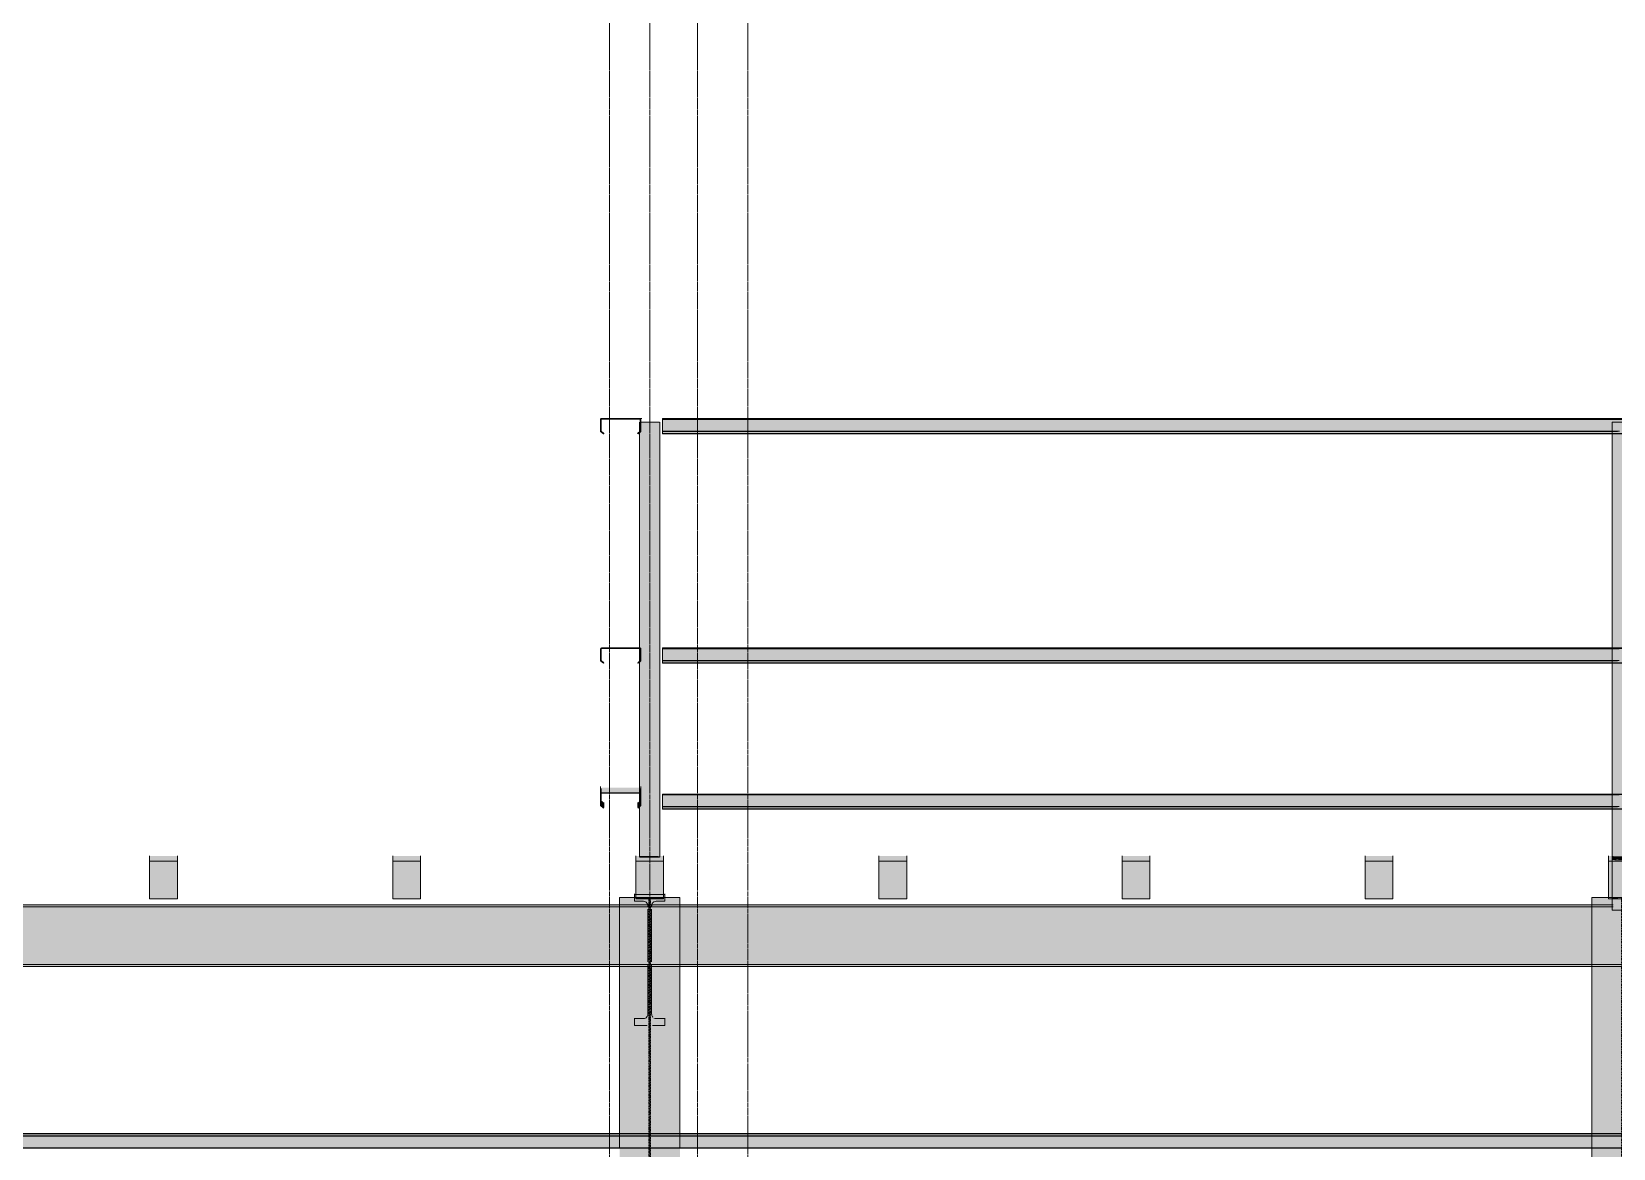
# Model space of a CAD drawing. Header units: inches. Extents: x 21954 to 47768, y -132 to 769.
# Drawn here: x 40250.9 to 40564.8, y 96.7 to 318.3 of the extents above; entities that cross this region are included whole.
import ezdxf

# ---------------------------------------------------------------- set-up
doc = ezdxf.new("R2010")
doc.units = ezdxf.units.IN
doc.header["$MEASUREMENT"] = 0
for name, pattern in [('Grid Line 1_2_', [0.875, 0.5, -0.125, 0.125, -0.125]), ('Grid Line 1_4_', [0.4375, 0.25, -0.0625, 0.0625, -0.0625]), ('Hidden 1_8_', [0.1875, 0.125, -0.0625])]:
    doc.linetypes.add(name, pattern=pattern)
for name, color, linetype, lineweight in [('S-BEAM', 12, 'Continuous', 9), ('S-COLS', 52, 'Continuous', 9), ('S-GRID', 1, 'Continuous', 9)]:
    doc.layers.add(name, color=color, linetype=linetype, lineweight=lineweight)
pattern_1 = [(45, (22044.686, 94.936), (-23.7588, 23.7588), []), (45, (22044.686, 130.936), (-23.7588, 23.7588), [])]

# ---------------------------------------------------------------- blocks, each defined once
blk = doc.blocks.new('Struct_Sports Complex_2015_rvt-4-Structural - Elevation - West')
at = {"layer": 'S-GRID', "linetype": 'Grid Line 1_4_'}
for p, q in [((22342.05, -132), (22342.05, 648.66)), ((22350.05, -132), (22350.05, 648.66)), ((22359.55, -132), (22359.55, 648.66)), ((22359.55, -132), (22359.55, 648.66)), ((22369.55, -132), (22369.55, 648.66))]:
    blk.add_line(p, q, dxfattribs=at)
blk = doc.blocks.new('W-Wide Flange-Column - B3_F-1169090-Structural - Elevation - West')
at = {"layer": 'S-COLS', "linetype": 'Hidden 1_8_'}
for p, q in [((22349.9, 146.25), (22349.9, 146.5)), ((22349.9, 99.73), (22349.9, 146.25)), ((22350.21, 146.5), (22350.21, 146.25)), ((22350.21, 146.25), (22350.21, 99.73)), ((22349.9, 96.88), (22349.9, 99.65)), ((22350.21, 99.65), (22350.21, 96.88)), ((22349.9, 51.3), (22349.9, 96.7)), ((22350.21, 96.7), (22350.21, 51.3)), ((22349.9, 48.35), (22349.9, 51.12)), ((22350.21, 51.12), (22350.21, 48.35)), ((22349.9, 0), (22349.9, 48.27)), ((22350.21, 48.27), (22350.21, 0))]:
    blk.add_line(p, q, dxfattribs=at)
blk = doc.blocks.new('W-Wide Flange - 8_ WIDE-1169091-Structural - Elevation - West')
at = {"layer": 'S-BEAM', "transparency": 33554596}
h = blk.add_hatch(color=256, dxfattribs=at)
h.paths.add_polyline_path([(22352.8, 147.12), (22353.05, 147.12), (22353.05, 147.25), (22352.8, 147.25)], flags=0)
h.paths.add_polyline_path([(22347.05, 147.12), (22347.3, 147.13), (22347.3, 147.25), (22347.08, 147.25)], flags=0)
for points in [[(22349.24, 121.15), (22353.05, 121.15), (22353.05, 122.51), (22351.09, 122.54), (22350.69, 122.77), (22350.46, 123.16), (22350.43, 123.39), (22350.46, 145.11), (22350.74, 145.55), (22351.09, 145.73), (22351.35, 145.77), (22353.05, 145.77), (22353.05, 147.12), (22352.8, 147.04), (22352.8, 146.25), (22347.3, 146.25), (22347.3, 147.12), (22347.05, 147.12), (22347.05, 145.77), (22349.02, 145.73), (22349.42, 145.5), (22349.65, 145.05), (22349.68, 144.18), (22349.58, 123.01), (22349.36, 122.72), (22349.02, 122.54), (22348.79, 122.51), (22347.05, 122.51), (22347.05, 121.15), (22349.22, 121.15)], [(22351.35, 147.12), (22352.8, 147.12), (22352.8, 147.25), (22347.3, 147.25), (22347.3, 147.12)], [(22349.22, 146.25), (22349.22, 146.5), (22349.91, 146.5), (22349.91, 146.25), (22350.2, 146.25), (22350.29, 146.5), (22350.89, 146.5), (22350.89, 146.25), (22352.8, 146.25), (22352.8, 147.12), (22347.3, 147.12), (22347.3, 146.25), (22348.29, 146.25)], [(22348.79, 122.51), (22348.79, 122.59), (22347.05, 122.51)], [(22353.05, 122.51), (22353.05, 122.59), (22351.32, 122.51)]]:
    blk.add_hatch(color=256, dxfattribs=at).paths.add_polyline_path(points, flags=0)
h = blk.add_hatch(color=256, dxfattribs=at)
h.paths.add_polyline_path([(22350.74, 146.25), (22350.89, 146.25), (22350.89, 146.5), (22350.2, 146.5), (22350.29, 146.25), (22350.72, 146.25)], flags=0)
h.paths.add_polyline_path([(22349.22, 146.25), (22349.91, 146.25), (22349.82, 146.5), (22349.22, 146.5), (22349.22, 146.25)], flags=0)
at = {"layer": 'S-BEAM'}
for p, q in [((22347.05, 147.12), (22347.05, 147.25)), ((22347.3, 147.12), (22347.05, 147.12)), ((22347.05, 147.12), (22347.05, 146.5)), ((22347.05, 146.5), (22347.05, 145.77)), ((22347.05, 145.77), (22347.05, 145.89)), ((22347.05, 145.77), (22348.79, 145.77)), ((22352.8, 147.12), (22347.3, 147.12)), ((22349.68, 144.88), (22349.68, 144.7)), ((22350.43, 144.7), (22350.43, 144.88)), ((22351.32, 145.77), (22353.05, 145.77)), ((22353.05, 147.12), (22352.8, 147.12)), ((22353.05, 147.12), (22353.05, 147.25)), ((22353.05, 146.5), (22353.05, 147.12)), ((22353.05, 145.77), (22353.05, 146.5)), ((22353.05, 145.77), (22353.05, 145.89)), ((22349.68, 144.18), (22349.68, 133.73)), ((22350.43, 133.73), (22350.43, 144.18)), ((22349.68, 133.2), (22349.68, 132.85)), ((22349.68, 132.85), (22349.68, 123.39)), ((22350.43, 132.85), (22350.43, 133.2)), ((22350.43, 123.39), (22350.43, 132.85)), ((22347.05, 122.59), (22347.05, 122.51)), ((22347.05, 122.51), (22347.05, 121.15)), ((22348.79, 122.51), (22347.05, 122.51)), ((22353.05, 122.51), (22351.32, 122.51)), ((22353.05, 122.51), (22353.05, 122.59)), ((22353.05, 121.15), (22353.05, 122.51)), ((22347.05, 121.15), (22347.05, 121.23)), ((22347.05, 121.15), (22349.22, 121.15)), ((22349.24, 121.15), (22349.38, 121.15)), ((22349.42, 121.15), (22349.56, 121.15)), ((22349.91, 121.15), (22350.2, 121.15)), ((22350.57, 121.15), (22350.74, 121.15)), ((22350.77, 121.15), (22353.05, 121.15)), ((22353.05, 121.15), (22353.05, 121.23))]:
    blk.add_line(p, q, dxfattribs=at)
for centre, major_axis, start_param, end_param in [((22348.79, 144.88), (0.89, 0), 1.066636, 1.570796), ((22348.79, 144.88), (0.89, 0), 0.824593, 1.047198), ((22348.79, 144.88), (0.89, 0), 0.523599, 0.785398), ((22348.79, 144.88), (0.89, 0), 0.261799, 0.508781), ((22348.79, 144.88), (0.89, 0), 0, 0.200429), ((22351.32, 144.88), (0.89, 0), 2.941164, 3.141593), ((22351.32, 144.88), (0.89, 0), 2.629781, 2.879793), ((22351.32, 144.88), (0.89, 0), 2.356194, 2.617994), ((22351.32, 144.88), (0.89, 0), 2.094395, 2.276372), ((22351.32, 144.88), (0.89, 0), 1.570796, 2.074957), ((22348.79, 123.39), (0.89, 0), 4.712389, 5.21655), ((22348.79, 123.39), (0.89, 0), 5.246908, 5.452441), ((22348.79, 123.39), (0.89, 0), 5.498882, 5.759587), ((22348.79, 123.39), (-0.89, 0), 2.689525, 3.141593), ((22351.32, 123.39), (0.89, 0), 3.216804, 3.653405), ((22351.32, 123.39), (0.89, 0), 3.709281, 3.926991), ((22351.32, 123.39), (0.89, 0), 4.208228, 4.712389)]:
    blk.add_ellipse(centre, major_axis=major_axis, ratio=0.999133, start_param=start_param, end_param=end_param, dxfattribs=at)
blk = doc.blocks.new('Girt_C - 8_D-1111111-Structural - Elevation - West')
at = {"layer": 'S-BEAM', "transparency": 33554596}
for points in [[(22779.3, 99.2), (22779.3, 99.65), (20895.55, 99.65), (20895.55, 99.2), (22762.9, 99.2)], [(21804.65, 96.88), (22779.3, 96.88), (22779.3, 99.2), (20895.55, 99.2), (20895.55, 96.88), (21804.62, 96.88)]]:
    blk.add_hatch(color=256, dxfattribs=at).paths.add_polyline_path(points, flags=0)
at = {"layer": 'S-BEAM'}
for p, q in [((21812.25, 99.73), (22779.3, 99.73)), ((21812.25, 99.65), (22779.3, 99.65)), ((21812.25, 99.25), (22779.3, 99.25)), ((21812.25, 99.2), (22779.3, 99.2)), ((21812.25, 96.88), (22779.3, 96.88))]:
    blk.add_line(p, q, dxfattribs=at)
at = {"layer": 'S-BEAM', "lineweight": 15}
blk.add_line((22779.3, 96.8), (20895.55, 96.8), dxfattribs=at)
blk = doc.blocks.new('W-Wide Flange-Column - B3_D-1169468-Structural - Elevation - West')
at = {"layer": 'S-COLS', "transparency": 33554596}
for points in [[(22549.05, 0), (22549.05, 146.5), (22545.8, 146.5), (22545.8, 146.25), (22540.3, 146.25), (22540.3, 146.5), (22537.05, 146.5), (22537.05, 0)], [(22543.2, 146.25), (22543.24, 146.25), (22543.24, 146.25), (22543.2, 146.5)], [(22543.24, 0), (22543.24, 0), (22543.24, 0), (22543.2, 0)]]:
    blk.add_hatch(color=256, dxfattribs=at).paths.add_polyline_path(points, flags=0)
h = blk.add_hatch(color=256, dxfattribs=at)
h.paths.add_polyline_path([(22545.02, 146.25), (22545.8, 146.25), (22545.8, 146.5), (22545, 146.5), (22545, 146.25)], flags=0)
h.paths.add_polyline_path([(22541.1, 146.25), (22541.1, 146.5), (22540.3, 146.5), (22540.3, 146.25)], flags=0)
h.paths.add_polyline_path([(22542.19, 146.25), (22543.91, 146.25), (22543.91, 146.5), (22542.19, 146.5)], flags=0)
h = blk.add_hatch(color=256, dxfattribs=at)
h.paths.add_polyline_path([(22543.91, 146.25), (22545, 146.25), (22545, 146.5), (22543.91, 146.5)], flags=0)
h.paths.add_polyline_path([(22541.1, 146.25), (22542.19, 146.25), (22542.18, 146.5), (22541.1, 146.5)], flags=0)
h = blk.add_hatch(color=256, dxfattribs=at)
edge = h.paths.add_edge_path(flags=0)
edge.add_line((22542.86, 0), (22542.91, 0))
edge.add_line((22542.91, 0), (22542.86, 95.19))
at = {"layer": 'S-COLS'}
for p, q in [((22537.05, 146.5), (22537.05, 99.73)), ((22537.05, 146.5), (22537.05, 99.73)), ((22537.05, 146.5), (22540.3, 146.5)), ((22540.3, 146.5), (22537.05, 146.5)), ((22540.3, 146.5), (22541.1, 146.5)), ((22541.1, 146.5), (22540.3, 146.5)), ((22541.1, 146.5), (22541.29, 146.5)), ((22541.29, 146.5), (22541.1, 146.5)), ((22541.3, 146.5), (22541.48, 146.5)), ((22541.48, 146.5), (22541.3, 146.5)), ((22541.49, 146.5), (22541.83, 146.5)), ((22541.83, 146.5), (22541.49, 146.5)), ((22541.84, 146.5), (22542.18, 146.5)), ((22542.18, 146.5), (22541.84, 146.5)), ((22542.62, 146.5), (22542.19, 146.5)), ((22542.22, 146.5), (22542.56, 146.5)), ((22543.48, 146.5), (22542.63, 146.5)), ((22542.64, 146.5), (22542.82, 146.5)), ((22542.82, 146.5), (22542.91, 146.5)), ((22542.91, 146.5), (22542.89, 146.5)), ((22543.2, 146.5), (22543.29, 146.5)), ((22543.22, 146.5), (22543.2, 146.5)), ((22543.29, 146.5), (22543.46, 146.5)), ((22543.91, 146.5), (22543.49, 146.5)), ((22543.54, 146.5), (22543.89, 146.5)), ((22544.26, 146.5), (22543.92, 146.5)), ((22543.92, 146.5), (22544.26, 146.5)), ((22544.61, 146.5), (22544.27, 146.5)), ((22544.27, 146.5), (22544.61, 146.5)), ((22544.8, 146.5), (22544.62, 146.5)), ((22544.62, 146.5), (22544.8, 146.5)), ((22545, 146.5), (22544.84, 146.5)), ((22544.84, 146.5), (22545, 146.5)), ((22545.8, 146.5), (22545.02, 146.5)), ((22545.02, 146.5), (22545.8, 146.5)), ((22549.05, 146.5), (22545.8, 146.5)), ((22545.8, 146.5), (22549.05, 146.5)), ((22549.05, 146.5), (22549.05, 99.73)), ((22549.05, 146.5), (22549.05, 99.73)), ((22537.05, 99.65), (22537.05, 96.88)), ((22537.05, 99.65), (22537.05, 96.88)), ((22549.05, 99.65), (22549.05, 96.88)), ((22549.05, 99.65), (22549.05, 96.88)), ((22537.05, 96.7), (22537.05, 0)), ((22537.05, 96.7), (22537.05, 0)), ((22549.05, 96.7), (22549.05, 0)), ((22549.05, 96.7), (22549.05, 0)), ((22549.05, 0), (22537.05, 0)), ((22537.05, 0), (22542.22, 0)), ((22542.22, 0), (22542.91, 0)), ((22542.91, 0), (22542.89, 0)), ((22543.22, 0), (22543.2, 0)), ((22543.2, 0), (22543.89, 0)), ((22543.89, 0), (22549.05, 0))]:
    blk.add_line(p, q, dxfattribs=at)
at = {"layer": 'S-COLS', "linetype": 'Hidden 1_8_'}
for p, q in [((22542.9, 146.25), (22542.9, 146.5)), ((22542.9, 144), (22542.9, 146.25)), ((22543.21, 146.5), (22543.21, 146.25)), ((22543.21, 146.25), (22543.21, 144)), ((22542.9, 99.73), (22542.9, 144)), ((22543.21, 144), (22543.21, 99.73)), ((22542.9, 96.88), (22542.9, 99.65)), ((22543.21, 99.65), (22543.21, 96.88)), ((22542.9, 0), (22542.9, 96.7)), ((22543.21, 96.7), (22543.21, 0))]:
    blk.add_line(p, q, dxfattribs=at)
blk = doc.blocks.new('HSS-Round Hollow Structural Section-Column - HSS4X0_220-947151-Structural - Elevation - West')
at = {"layer": 'S-COLS', "transparency": 33554596}
h = blk.add_hatch(color=256, dxfattribs=at)
h.paths.add_polyline_path([(22542.19, 144), (22543.05, 144), (22543.05, 146.25), (22541.1, 146.25), (22541.1, 144), (22541.84, 144)], flags=0)
h.paths.add_polyline_path([(22543.05, 153.88), (22543.05, 240.83), (22541.1, 240.83), (22541.1, 153.95), (22542.66, 153.89)], flags=0)
h = blk.add_hatch(color=256, dxfattribs=at)
h.paths.add_polyline_path([(22541.48, 144), (22543.05, 144), (22543.05, 146.25), (22541.3, 146.25), (22541.3, 144)], flags=0)
h.paths.add_polyline_path([(22541.3, 153.98), (22543.05, 154.04), (22543.05, 240.83), (22541.3, 240.83), (22541.3, 156.17)], flags=0)
h = blk.add_hatch(color=256, dxfattribs=at)
h.paths.add_polyline_path([(22544.62, 144), (22545, 144), (22545, 146.25), (22543.05, 146.25), (22543.05, 144), (22544.27, 144)], flags=0)
h.paths.add_polyline_path([(22543.05, 153.88), (22545, 153.95), (22545, 240.83), (22543.05, 240.83), (22543.05, 156.17)], flags=0)
h = blk.add_hatch(color=256, dxfattribs=at)
h.paths.add_polyline_path([(22544.81, 144), (22544.85, 144), (22544.81, 146.25), (22543.05, 146.25), (22543.05, 144), (22544.73, 144)], flags=0)
h.paths.add_polyline_path([(22544.85, 153.96), (22544.81, 240.83), (22543.05, 240.83), (22543.1, 154.04), (22544.84, 153.97)], flags=0)
for points in [[(22542.62, 146.25), (22543.05, 146.25), (22543.05, 153.88), (22541.1, 153.9), (22541.1, 146.25), (22542.19, 146.25)], [(22542.63, 146.25), (22543.05, 146.25), (22543.05, 154.04), (22541.3, 153.94), (22541.37, 153.76), (22542.22, 153.76), (22542.28, 146.25), (22542.62, 146.25)], [(22543.48, 146.25), (22543.91, 146.25), (22543.95, 153.76), (22544.85, 153.76), (22544.79, 153.97), (22543.89, 154.03), (22543.05, 154.04), (22543.06, 146.25)], [(22543.49, 146.25), (22545, 146.25), (22544.98, 153.94), (22543.05, 153.76), (22543.05, 146.25), (22543.48, 146.25)], [(22541.83, 146.25), (22542.19, 146.25), (22542.15, 153.76), (22541.3, 153.76), (22541.3, 146.25), (22541.65, 146.25)], [(22543.92, 146.25), (22544.85, 146.25), (22544.79, 153.76), (22543.89, 153.76), (22543.91, 146.25)]]:
    blk.add_hatch(color=256, dxfattribs=at).paths.add_polyline_path(points, flags=0)
at = {"layer": 'S-COLS'}
for p, q in [((22541.05, 240.83), (22541.05, 238.6)), ((22541.05, 240.83), (22541.1, 240.83)), ((22541.1, 240.83), (22541.05, 240.83)), ((22541.1, 240.83), (22541.25, 240.83)), ((22542.43, 240.83), (22541.1, 240.83)), ((22541.26, 240.83), (22541.47, 240.83)), ((22541.49, 240.83), (22542.19, 240.83)), ((22542.17, 240.83), (22542.17, 240.83)), ((22542.27, 240.83), (22542.5, 240.83)), ((22543.05, 240.83), (22542.27, 240.83)), ((22542.27, 240.83), (22543.05, 240.83)), ((22543.05, 240.83), (22542.43, 240.83)), ((22542.58, 240.83), (22543.05, 240.83)), ((22543.05, 240.83), (22543.51, 240.83)), ((22543.68, 240.83), (22543.05, 240.83)), ((22543.05, 240.83), (22543.92, 240.83)), ((22543.92, 240.83), (22543.05, 240.83)), ((22543.61, 240.83), (22543.92, 240.83)), ((22545, 240.83), (22543.68, 240.83)), ((22543.95, 240.83), (22544.3, 240.83)), ((22543.95, 240.83), (22544.61, 240.83)), ((22544.61, 240.83), (22543.95, 240.83)), ((22544.4, 240.83), (22544.61, 240.83)), ((22544.62, 240.83), (22544.76, 240.83)), ((22544.62, 240.83), (22544.84, 240.83)), ((22544.84, 240.83), (22544.62, 240.83)), ((22544.89, 240.83), (22545, 240.83)), ((22545.05, 240.83), (22545, 240.83)), ((22545, 240.83), (22545.05, 240.83)), ((22545.05, 238.6), (22545.05, 240.83)), ((22541.05, 238.52), (22541.05, 196.05)), ((22545.05, 196.05), (22545.05, 238.52)), ((22541.05, 195.87), (22541.05, 193.1)), ((22545.05, 193.1), (22545.05, 195.87)), ((22541.05, 193.02), (22541.05, 167.05)), ((22545.05, 167.05), (22545.05, 193.02)), ((22541.05, 166.87), (22541.05, 164.1)), ((22545.05, 164.1), (22545.05, 166.87)), ((22541.05, 164.02), (22541.05, 153.91)), ((22545.05, 153.91), (22545.05, 164.02)), ((22541.05, 153.89), (22541.05, 146.25)), ((22545.05, 146.25), (22545.05, 153.91)), ((22541.05, 146.25), (22541.05, 144)), ((22545.05, 144), (22545.05, 146.25)), ((22541.05, 144), (22541.1, 144)), ((22543.05, 144), (22541.05, 144)), ((22541.1, 144), (22541.25, 144)), ((22541.26, 144), (22541.47, 144)), ((22542.17, 144), (22541.26, 144)), ((22541.26, 144), (22542.17, 144)), ((22541.49, 144), (22542.19, 144)), ((22542.27, 144), (22542.61, 144)), ((22543.05, 144), (22542.27, 144)), ((22542.27, 144), (22543.05, 144)), ((22542.65, 144), (22543.05, 144)), ((22543.05, 144), (22543.5, 144)), ((22545.05, 144), (22543.05, 144)), ((22543.92, 144), (22543.05, 144)), ((22543.05, 144), (22543.92, 144)), ((22543.52, 144), (22543.92, 144)), ((22543.95, 144), (22544.3, 144)), ((22544.61, 144), (22543.95, 144)), ((22543.95, 144), (22544.61, 144)), ((22544.4, 144), (22544.61, 144)), ((22544.62, 144), (22544.76, 144)), ((22544.84, 144), (22544.62, 144)), ((22544.62, 144), (22544.84, 144)), ((22544.89, 144), (22545, 144)), ((22545, 144), (22545.05, 144))]:
    blk.add_line(p, q, dxfattribs=at)
blk = doc.blocks.new('Girt_C - 8_D-1179786-Structural - Elevation - West')
at = {"layer": 'S-BEAM'}
h = blk.add_hatch(dxfattribs=at)
h.set_pattern_fill('FP_7', color=256, style=0, pattern_type=2)
h.set_pattern_definition(pattern_1)
h.paths.add_polyline_path([(22340.87, 238.52), (22340.94, 238.6), (22340.4, 239.05), (22340.29, 239)], flags=0)
h.paths.add_polyline_path([(22347.72, 238.52), (22348.29, 239), (22348.18, 239.05), (22347.65, 238.6)], flags=0)
at = {"layer": 'S-BEAM', "transparency": 33554596}
for points in [[(22340.4, 239.05), (22340.47, 239.14), (22340.47, 239.14), (22340.4, 241.37)], [(22348.31, 239), (22348.36, 239), (22348.29, 239)]]:
    blk.add_hatch(color=256, dxfattribs=at).paths.add_polyline_path(points, flags=0)
at = {"layer": 'S-BEAM', "lineweight": 15}
for p, q in [((22340.29, 241.37), (22340.29, 239)), ((22340.29, 239), (22340.87, 238.52)), ((22340.4, 239.05), (22340.4, 241.37)), ((22340.94, 238.6), (22340.4, 239.05)), ((22348.11, 241.55), (22340.48, 241.55)), ((22340.48, 241.45), (22348.11, 241.45)), ((22340.87, 238.52), (22340.94, 238.6)), ((22348.18, 239.05), (22347.65, 238.6)), ((22347.65, 238.6), (22347.72, 238.52)), ((22347.72, 238.52), (22348.29, 239)), ((22348.18, 241.37), (22348.18, 239.05)), ((22348.29, 239), (22348.29, 241.37))]:
    blk.add_line(p, q, dxfattribs=at)
at = {"layer": 'S-BEAM'}
for p, q in [((22340.36, 239), (22340.29, 239)), ((22340.47, 241.37), (22340.4, 241.37)), ((22340.47, 239.05), (22340.4, 239.05)), ((22341.01, 238.6), (22340.94, 238.6)), ((22347.72, 238.6), (22347.65, 238.6)), ((22348.51, 241.55), (22348.11, 241.55)), ((22348.25, 241.37), (22348.18, 241.37)), ((22348.25, 239.05), (22348.18, 239.05)), ((22348.29, 239), (22348.36, 239)), ((22340.94, 238.52), (22340.87, 238.52)), ((22347.79, 238.52), (22347.72, 238.52))]:
    blk.add_line(p, q, dxfattribs=at)
at = {"layer": 'S-BEAM', "lineweight": 15, "flags": 128}
for points in [[(22340.48, 241.55), (22340.41, 241.54), (22340.35, 241.5), (22340.31, 241.44), (22340.29, 241.37)], [(22340.4, 241.37), (22340.41, 241.41), (22340.44, 241.44), (22340.48, 241.45)], [(22348.29, 241.37), (22348.28, 241.44), (22348.24, 241.5), (22348.18, 241.54), (22348.11, 241.55)], [(22348.11, 241.45), (22348.14, 241.44), (22348.17, 241.41), (22348.18, 241.37)]]:
    blk.add_lwpolyline(points, dxfattribs=at)
blk = doc.blocks.new('Girt_C - 8_D-1179789-Structural - Elevation - West')
at = {"layer": 'S-BEAM', "transparency": 33554596}
h = blk.add_hatch(color=256, dxfattribs=at)
h.paths.add_polyline_path([(22340.36, 167.26), (22340.42, 167.3), (22340.36, 168.26)], flags=0)
h.paths.add_polyline_path([(22340.42, 167.3), (22340.49, 167.31), (22340.42, 168.3), (22340.42, 168.3)], flags=0)
for points in [[(22348.12, 167.31), (22348.1, 168.31), (22340.49, 168.31), (22340.49, 167.31), (22346.51, 167.31)], [(22340.95, 164.36), (22340.95, 165.36), (22340.67, 165.59), (22340.43, 165.79), (22340.47, 164.76)], [(22347.66, 164.36), (22348.19, 164.81), (22348.1, 165.73), (22347.93, 165.59), (22347.66, 165.36), (22347.66, 164.59)]]:
    blk.add_hatch(color=256, dxfattribs=at).paths.add_polyline_path(points, flags=0)
at = {"layer": 'S-BEAM'}
for p, q in [((22340.3, 168.56), (22340.3, 167.13)), ((22340.41, 168.13), (22340.41, 167.4)), ((22340.41, 167.3), (22340.41, 167.13)), ((22348.19, 168.13), (22348.19, 167.31)), ((22348.19, 167.3), (22348.19, 167.13)), ((22348.3, 167.73), (22348.3, 168.56)), ((22348.3, 167.13), (22348.3, 167.73)), ((22340.3, 165.76), (22340.3, 164.76)), ((22340.41, 165.81), (22340.41, 164.81)), ((22340.88, 165.27), (22340.88, 164.42)), ((22340.88, 164.42), (22340.88, 164.27)), ((22340.95, 165.36), (22340.95, 164.36)), ((22347.66, 165.36), (22347.66, 164.36)), ((22347.73, 165.27), (22347.73, 164.42)), ((22347.73, 164.42), (22347.73, 164.27)), ((22348.19, 165.81), (22348.19, 164.99)), ((22348.19, 164.99), (22348.19, 164.81)), ((22348.3, 164.93), (22348.3, 165.76)), ((22348.3, 164.76), (22348.3, 164.93))]:
    blk.add_line(p, q, dxfattribs=at)
at = {"layer": 'S-BEAM', "lineweight": 15}
for p, q in [((22340.3, 167.13), (22340.3, 164.76)), ((22340.41, 164.81), (22340.41, 167.13)), ((22348.12, 167.31), (22340.49, 167.31)), ((22340.49, 167.2), (22348.12, 167.2)), ((22348.19, 167.13), (22348.19, 164.81)), ((22348.3, 164.76), (22348.3, 167.13)), ((22340.3, 164.76), (22340.88, 164.27)), ((22340.95, 164.36), (22340.41, 164.81)), ((22340.88, 164.27), (22340.95, 164.36)), ((22348.19, 164.81), (22347.66, 164.36)), ((22347.66, 164.36), (22347.73, 164.27)), ((22347.73, 164.27), (22348.3, 164.76))]:
    blk.add_line(p, q, dxfattribs=at)
at = {"layer": 'S-BEAM', "lineweight": 15, "flags": 128}
for points in [[(22340.49, 167.31), (22340.42, 167.3), (22340.36, 167.26), (22340.32, 167.2), (22340.3, 167.13)], [(22340.41, 167.13), (22340.42, 167.17), (22340.45, 167.19), (22340.49, 167.2)], [(22348.3, 167.13), (22348.29, 167.2), (22348.25, 167.26), (22348.19, 167.3), (22348.12, 167.31)], [(22348.12, 167.2), (22348.15, 167.19), (22348.18, 167.17), (22348.19, 167.13)]]:
    blk.add_lwpolyline(points, dxfattribs=at)
blk = doc.blocks.new('Girt_C - 8_D-1129333-Structural - Elevation - West')
at = {"layer": 'S-BEAM', "transparency": 33554596}
for points in [[(22352.55, 239.05), (22786.05, 239.05), (22786.05, 241.37), (22352.55, 241.37)], [(22352.55, 238.6), (22786.05, 238.6), (22786.05, 239.05), (22352.55, 239.05)]]:
    blk.add_hatch(color=256, dxfattribs=at).paths.add_polyline_path(points, flags=0)
at = {"layer": 'S-BEAM', "lineweight": 15}
for p, q in [((22786.05, 241.55), (22352.55, 241.55)), ((22352.55, 241.55), (22352.55, 241.45)), ((22352.55, 241.45), (22786.05, 241.45))]:
    blk.add_line(p, q, dxfattribs=at)
at = {"layer": 'S-BEAM'}
for p, q in [((22352.55, 241.55), (22352.55, 241.53)), ((22352.55, 241.53), (22352.55, 241.46)), ((22352.55, 241.46), (22352.55, 241.37)), ((22352.55, 241.37), (22352.55, 241.45)), ((22352.55, 241.37), (22786.05, 241.37)), ((22352.55, 239.05), (22352.55, 241.37)), ((22352.55, 241.37), (22352.55, 239.05)), ((22352.55, 239.05), (22542.51, 239.05)), ((22352.55, 238.6), (22352.55, 239.05)), ((22542.12, 239), (22352.55, 239)), ((22352.55, 239), (22352.55, 238.6)), ((22352.55, 238.6), (22786.05, 238.6)), ((22352.55, 238.52), (22352.55, 238.6)), ((22352.55, 238.52), (22786.05, 238.52))]:
    blk.add_line(p, q, dxfattribs=at)
blk = doc.blocks.new('Girt_C - 8_D-V44-Structural - Elevation - West')
at = {"layer": 'S-BEAM', "transparency": 33554596}
for points in [[(22414.3, 164.55), (22786.05, 164.55), (22786.05, 166.87), (22352.55, 166.87), (22352.55, 164.55), (22375.56, 164.55)], [(22414.3, 164.1), (22786.05, 164.1), (22786.05, 164.55), (22352.55, 164.55), (22352.55, 164.1), (22375.56, 164.1)]]:
    blk.add_hatch(color=256, dxfattribs=at).paths.add_polyline_path(points, flags=0)
at = {"layer": 'S-BEAM', "lineweight": 15}
for p, q in [((22786.05, 167.05), (22352.55, 167.05)), ((22352.55, 167.05), (22352.55, 166.95)), ((22352.55, 166.95), (22786.05, 166.95))]:
    blk.add_line(p, q, dxfattribs=at)
at = {"layer": 'S-BEAM'}
for p, q in [((22352.55, 167.05), (22352.55, 166.96)), ((22352.55, 166.96), (22352.55, 166.87)), ((22352.55, 166.87), (22352.55, 166.95)), ((22352.55, 166.87), (22542.44, 166.87)), ((22352.55, 164.55), (22352.55, 166.87)), ((22352.55, 166.87), (22352.55, 164.55)), ((22352.55, 164.55), (22542.44, 164.55)), ((22352.55, 164.1), (22352.55, 164.55)), ((22542.12, 164.5), (22352.55, 164.5)), ((22352.55, 164.5), (22352.55, 164.1)), ((22352.55, 164.1), (22786.05, 164.1)), ((22352.55, 164.02), (22352.55, 164.1)), ((22352.55, 164.02), (22786.05, 164.02))]:
    blk.add_line(p, q, dxfattribs=at)
blk = doc.blocks.new('W-Wide Flange - W12X19-1098423-Structural - Elevation - West')
at = {"layer": 'S-BEAM', "transparency": 33554596}
for points in [[(22762.9, 144.7), (22778.8, 144.7), (22778.8, 145.05), (20908.05, 145.05), (20908.05, 144.7), (22724.17, 144.7)], [(20908.05, 144.18), (22778.8, 144.18), (22778.8, 144.7), (20908.05, 144.63), (20908.05, 144.31)], [(22778.8, 133.73), (22778.8, 144.18), (20908.05, 144.18), (20908.05, 133.73), (22762.9, 133.73)], [(21620.25, 133.2), (22778.8, 133.27), (22778.8, 133.73), (20908.05, 133.73), (20908.05, 133.2), (21600.89, 133.2)], [(22762.9, 132.85), (22778.8, 132.85), (22778.8, 133.2), (20908.05, 133.2), (20908.05, 132.85), (22724.17, 132.85)]]:
    blk.add_hatch(color=256, dxfattribs=at).paths.add_polyline_path(points, flags=0)
at = {"layer": 'S-BEAM'}
for p, q in [((22114.8, 145.05), (22344.05, 145.05)), ((22114.8, 145.05), (22344.05, 145.05)), ((22114.8, 144.7), (22344.05, 144.7)), ((22114.8, 144.7), (22344.05, 144.7)), ((22344.05, 145.05), (22356.05, 145.05)), ((22344.05, 145.05), (22356.05, 145.05)), ((22344.05, 144.7), (22356.05, 144.7)), ((22344.05, 144.7), (22356.05, 144.7)), ((22356.05, 145.05), (22537.05, 145.05)), ((22356.05, 145.05), (22537.05, 145.05)), ((22356.05, 144.7), (22537.05, 144.7)), ((22356.05, 144.7), (22537.05, 144.7)), ((22537.05, 145.05), (22541.1, 145.05)), ((22537.05, 145.05), (22541.1, 145.05)), ((22537.05, 144.7), (22541.1, 144.7)), ((22537.05, 144.7), (22541.1, 144.7)), ((22541.1, 145.05), (22541.29, 145.05)), ((22541.1, 145.05), (22541.29, 145.05)), ((22541.1, 144.7), (22541.29, 144.7)), ((22541.1, 144.7), (22541.29, 144.7)), ((22344.05, 133.2), (22114.8, 133.2)), ((22114.8, 133.2), (22344.05, 133.2)), ((22114.8, 132.85), (22344.05, 132.85)), ((22114.8, 132.85), (22344.05, 132.85)), ((22356.05, 133.2), (22344.05, 133.2)), ((22344.05, 133.2), (22356.05, 133.2)), ((22344.05, 132.85), (22356.05, 132.85)), ((22344.05, 132.85), (22356.05, 132.85)), ((22537.05, 133.2), (22356.05, 133.2)), ((22356.05, 133.2), (22537.05, 133.2)), ((22356.05, 132.85), (22537.05, 132.85)), ((22356.05, 132.85), (22537.05, 132.85)), ((22549.05, 133.2), (22537.05, 133.2)), ((22537.05, 133.2), (22549.05, 133.2)), ((22537.05, 132.85), (22549.05, 132.85)), ((22537.05, 132.85), (22549.05, 132.85))]:
    blk.add_line(p, q, dxfattribs=at)
blk = doc.blocks.new('Girt_C - 8_D-V45-Structural - Elevation - West')
at = {"layer": 'S-BEAM', "transparency": 33554596}
for points in [[(22414.3, 193.55), (22786.05, 193.55), (22786.05, 195.87), (22352.55, 195.87), (22352.55, 193.55), (22375.56, 193.55)], [(22352.55, 193.1), (22786.05, 193.1), (22786.05, 193.55), (22352.55, 193.55)]]:
    blk.add_hatch(color=256, dxfattribs=at).paths.add_polyline_path(points, flags=0)
at = {"layer": 'S-BEAM', "lineweight": 15}
for p, q in [((22786.05, 196.05), (22352.55, 196.05)), ((22352.55, 196.05), (22352.55, 195.95)), ((22352.55, 195.95), (22786.05, 195.95))]:
    blk.add_line(p, q, dxfattribs=at)
at = {"layer": 'S-BEAM'}
for p, q in [((22352.55, 196.05), (22352.55, 196.03)), ((22352.55, 196.03), (22352.55, 195.96)), ((22352.55, 195.96), (22352.55, 195.87)), ((22352.55, 195.87), (22352.55, 195.95)), ((22352.55, 195.87), (22542.44, 195.87)), ((22352.55, 193.55), (22352.55, 195.87)), ((22352.55, 195.87), (22352.55, 193.55)), ((22352.55, 193.55), (22542.44, 193.55)), ((22352.55, 193.1), (22352.55, 193.55)), ((22542.12, 193.5), (22352.55, 193.5)), ((22352.55, 193.5), (22352.55, 193.1)), ((22352.55, 193.1), (22786.05, 193.1)), ((22352.55, 193.02), (22352.55, 193.1)), ((22352.55, 193.02), (22786.05, 193.02))]:
    blk.add_line(p, q, dxfattribs=at)
blk = doc.blocks.new('Girt_C - 8_D-1179787-Structural - Elevation - West')
at = {"layer": 'S-BEAM'}
h = blk.add_hatch(dxfattribs=at)
h.set_pattern_fill('FP_7', color=256, style=0, pattern_type=2)
h.set_pattern_definition(pattern_1)
h.paths.add_polyline_path([(22340.88, 193.02), (22340.95, 193.1), (22340.41, 193.55), (22340.3, 193.5)], flags=0)
h.paths.add_polyline_path([(22347.73, 193.02), (22348.3, 193.5), (22348.19, 193.55), (22347.66, 193.1)], flags=0)
at = {"layer": 'S-BEAM', "lineweight": 15}
for p, q in [((22340.3, 195.87), (22340.3, 193.5)), ((22340.41, 193.55), (22340.41, 195.87)), ((22348.12, 196.05), (22340.49, 196.05)), ((22340.49, 195.95), (22348.12, 195.95)), ((22348.19, 195.87), (22348.19, 193.55)), ((22348.3, 193.5), (22348.3, 195.87)), ((22340.3, 193.5), (22340.88, 193.02)), ((22340.95, 193.1), (22340.41, 193.55)), ((22340.88, 193.02), (22340.95, 193.1)), ((22348.19, 193.55), (22347.66, 193.1)), ((22347.66, 193.1), (22347.73, 193.02)), ((22347.73, 193.02), (22348.3, 193.5))]:
    blk.add_line(p, q, dxfattribs=at)
for centre, radius, start, end in [((22340.49, 195.87), 0.188, 90, 180), ((22340.49, 195.87), 0.0782, 90, 176.9576), ((22348.12, 195.87), 0.188, 0, 90), ((22348.12, 195.87), 0.0782, 2.1227, 90)]:
    blk.add_arc(centre, radius, start, end, dxfattribs=at)
blk = doc.blocks.new('Dimension Lumber - 5_5 x 7_5 Glulam-V47-Structural - Elevation - West')
at = {"layer": 'S-BEAM', "transparency": 33554596}
for points in [[(22540.3, 153.76), (22545.8, 153.76), (22545.8, 154.76), (22545, 154.76), (22545, 153.95), (22543.05, 153.88), (22541.1, 153.95), (22541.1, 154.76), (22540.3, 154.76), (22540.3, 154.02)], [(22543.05, 153.88), (22545, 153.95), (22544.98, 154.76), (22544.85, 154.76), (22544.79, 153.97), (22543.89, 154.03), (22541.3, 153.98), (22541.27, 154.76), (22541.1, 154.76), (22541.1, 153.95), (22542.66, 153.89)], [(22544.85, 153.96), (22544.79, 154.76), (22544.79, 154.76), (22541.3, 154.69), (22541.3, 153.98), (22543.1, 154.04), (22544.84, 153.97)], [(22540.3, 146.25), (22545.8, 146.25), (22545.8, 153.76), (22540.3, 153.76), (22540.3, 146.79)]]:
    blk.add_hatch(color=256, dxfattribs=at).paths.add_polyline_path(points, flags=0)
at = {"layer": 'S-BEAM'}
for p, q in [((22540.3, 154.76), (22540.3, 153.76)), ((22545.8, 153.76), (22545.8, 154.76)), ((22540.3, 147.25), (22540.3, 146.5)), ((22540.3, 146.46), (22540.3, 146.25)), ((22545.8, 147.25), (22545.8, 146.5)), ((22545.8, 146.46), (22545.8, 146.25))]:
    blk.add_line(p, q, dxfattribs=at)
at = {"layer": 'S-BEAM', "lineweight": 15}
for p, q in [((22545.8, 153.76), (22540.3, 153.76)), ((22540.3, 153.76), (22540.3, 146.25)), ((22545.8, 146.25), (22545.8, 153.76)), ((22540.3, 146.25), (22545.8, 146.25))]:
    blk.add_line(p, q, dxfattribs=at)
blk = doc.blocks.new('Dimension Lumber - 5_5 x 7_5 Glulam-1165140-Structural - Elevation - West')
at = {"layer": 'S-BEAM', "transparency": 33554596}
for points in [[(22492.05, 153.76), (22497.55, 153.76), (22497.55, 154.76), (22492.05, 154.76)], [(22492.05, 146.25), (22497.55, 146.25), (22497.55, 153.76), (22492.05, 153.76)]]:
    blk.add_hatch(color=256, dxfattribs=at).paths.add_polyline_path(points, flags=0)
at = {"layer": 'S-BEAM'}
for p, q in [((22492.05, 154.76), (22492.05, 153.76)), ((22497.55, 153.76), (22497.55, 154.76)), ((22492.05, 147.25), (22492.05, 146.25)), ((22497.55, 147.25), (22497.55, 146.25))]:
    blk.add_line(p, q, dxfattribs=at)
at = {"layer": 'S-BEAM', "lineweight": 15}
for p, q in [((22497.55, 153.76), (22492.05, 153.76)), ((22492.05, 153.76), (22492.05, 146.25)), ((22497.55, 146.25), (22497.55, 153.76)), ((22492.05, 146.25), (22497.55, 146.25))]:
    blk.add_line(p, q, dxfattribs=at)
blk = doc.blocks.new('Dimension Lumber - 5_5 x 7_5 Glulam-V48-Structural - Elevation - West')
at = {"layer": 'S-BEAM', "transparency": 33554596}
for points in [[(22351.28, 153.76), (22352.8, 153.76), (22352.8, 154.76), (22352, 154.76), (22351.95, 154.55), (22348.1, 154.55), (22348.1, 154.76), (22347.3, 154.76), (22347.3, 153.76), (22351.28, 153.76)], [(22351.28, 154.55), (22351.85, 154.65), (22351.81, 154.76), (22348.3, 154.76), (22348.3, 154.55), (22351.27, 154.55)], [(22352.8, 146.25), (22352.8, 153.76), (22347.3, 153.76), (22347.3, 146.25), (22351.35, 146.25)]]:
    blk.add_hatch(color=256, dxfattribs=at).paths.add_polyline_path(points, flags=0)
h = blk.add_hatch(color=256, dxfattribs=at)
h.paths.add_polyline_path([(22352, 154.55), (22352, 154.76), (22351.85, 154.65), (22351.95, 154.55)], flags=0)
h.paths.add_polyline_path([(22348.1, 154.55), (22348.3, 154.55), (22348.3, 154.76), (22348.1, 154.76)], flags=0)
at = {"layer": 'S-BEAM'}
for p, q in [((22347.3, 154.76), (22347.3, 153.76)), ((22352.8, 153.76), (22352.8, 154.76)), ((22347.3, 147.25), (22347.3, 146.5)), ((22347.3, 146.46), (22347.3, 146.25)), ((22352.8, 147.25), (22352.8, 147.12)), ((22352.8, 147.09), (22352.8, 146.5)), ((22352.8, 146.46), (22352.8, 146.25))]:
    blk.add_line(p, q, dxfattribs=at)
at = {"layer": 'S-BEAM', "lineweight": 15}
for p, q in [((22352.8, 153.76), (22347.3, 153.76)), ((22347.3, 153.76), (22347.3, 146.25)), ((22352.8, 146.25), (22352.8, 153.76)), ((22347.3, 146.25), (22352.8, 146.25))]:
    blk.add_line(p, q, dxfattribs=at)

msp = doc.modelspace()

# ---------------------------------------------------------------- hatches: boundary and pattern name
at = {"layer": 'S-COLS', "lineweight": 5, "transparency": 33554596}
for points in [[(40373.12, 154.55), (40373.55, 154.55), (40373.55, 240.83), (40371.6, 240.83), (40371.6, 154.55), (40372.68, 154.55)], [(40373.55, 154.55), (40373.55, 240.83), (40371.8, 240.83), (40371.8, 154.55), (40373.16, 154.55)], [(40373.98, 154.55), (40375.5, 154.55), (40375.5, 240.83), (40373.55, 240.83), (40373.55, 154.55)], [(40373.98, 154.55), (40375.35, 154.55), (40375.31, 240.83), (40373.55, 240.83), (40373.55, 154.55)], [(40379.55, 0), (40379.55, 146.5), (40376.3, 146.5), (40376.3, 146.25), (40370.8, 146.25), (40370.8, 146.5), (40367.55, 146.5), (40367.55, 0)], [(40372.72, 0), (40372.72, 146.25), (40370.8, 146.25), (40370.8, 146.5), (40367.55, 146.5), (40367.55, 0)], [(40370.8, 146.25), (40376.3, 146.25), (40376.3, 146.5), (40370.8, 146.5)], [(40372.72, 146.25), (40372.72, 146.5), (40370.8, 146.5), (40370.8, 146.25)], [(40373.37, 146.25), (40373.41, 146.25), (40373.31, 146.5), (40372.72, 146.5), (40372.72, 146.25), (40373.31, 146.25)], [(40372.86, 0), (40373.41, 0), (40373.31, 146.25), (40372.72, 146.25), (40372.72, 0)], [(40373.7, 146.25), (40374.39, 146.25), (40374.39, 146.5), (40373.7, 146.5)], [(40374.21, 0), (40374.39, 0), (40374.39, 146.25), (40373.7, 146.25), (40373.79, 0), (40374.04, 0)], [(40376.3, 146.25), (40376.3, 146.5), (40374.39, 146.5), (40374.39, 146.25), (40374.85, 146.25)], [(40379.55, 0), (40379.55, 146.5), (40376.3, 146.5), (40376.3, 146.25), (40374.39, 146.25), (40374.39, 0)]]:
    msp.add_hatch(color=256, dxfattribs=at).paths.add_polyline_path(points, flags=0)

# ---------------------------------------------------------------- linework, layer by layer
at = {"layer": 'S-COLS'}
for p, q in [((40371.55, 240.83), (40371.55, 238.94)), ((40371.55, 238.8), (40371.55, 196.05)), ((40373.55, 240.83), (40371.75, 240.83)), ((40371.76, 240.83), (40371.97, 240.83)), ((40371.76, 240.83), (40371.8, 240.83)), ((40371.8, 240.83), (40371.76, 240.83)), ((40372.67, 240.83), (40371.8, 240.83)), ((40371.8, 240.83), (40372.67, 240.83)), ((40371.99, 240.83), (40372.68, 240.83)), ((40372.77, 240.83), (40372.93, 240.83)), ((40373.55, 240.83), (40372.77, 240.83)), ((40372.77, 240.83), (40373.55, 240.83)), ((40373.02, 240.83), (40373.55, 240.83)), ((40373.55, 240.83), (40374.42, 240.83)), ((40375.5, 240.83), (40373.55, 240.83)), ((40373.55, 240.83), (40374.42, 240.83)), ((40374.42, 240.83), (40373.55, 240.83)), ((40374.45, 240.83), (40374.8, 240.83)), ((40374.45, 240.83), (40374.81, 240.83)), ((40374.81, 240.83), (40374.45, 240.83)), ((40374.88, 240.83), (40375.11, 240.83)), ((40374.89, 240.83), (40375.11, 240.83)), ((40375.11, 240.83), (40374.89, 240.83)), ((40375.11, 240.83), (40375.26, 240.83)), ((40375.12, 240.83), (40375.34, 240.83)), ((40375.34, 240.83), (40375.12, 240.83)), ((40375.39, 240.83), (40375.5, 240.83)), ((40375.55, 154.55), (40375.55, 240.83)), ((40371.55, 195.95), (40371.55, 193.43)), ((40371.55, 193.29), (40371.55, 167.46)), ((40371.55, 167.46), (40371.55, 167.32)), ((40371.55, 167.21), (40371.55, 164.84)), ((40371.55, 164.84), (40371.55, 164.69)), ((40371.55, 164.55), (40371.55, 154.55)), ((40371.6, 154.55), (40371.75, 154.55)), ((40373.55, 154.55), (40371.6, 154.55)), ((40371.76, 154.55), (40371.97, 154.55)), ((40371.99, 154.55), (40372.68, 154.55)), ((40372.15, 154.55), (40372.67, 154.55)), ((40372.67, 154.55), (40372.15, 154.55)), ((40372.77, 154.55), (40373.11, 154.55)), ((40372.77, 154.55), (40373.55, 154.55)), ((40373.55, 154.55), (40372.77, 154.55)), ((40373.15, 154.55), (40373.55, 154.55)), ((40373.55, 154.55), (40374, 154.55)), ((40375.5, 154.55), (40373.55, 154.55)), ((40373.55, 154.55), (40374.42, 154.55)), ((40374.42, 154.55), (40373.55, 154.55)), ((40374.08, 154.55), (40374.42, 154.55)), ((40374.45, 154.55), (40374.8, 154.55)), ((40374.45, 154.55), (40374.81, 154.55)), ((40374.81, 154.55), (40374.45, 154.55)), ((40374.88, 154.55), (40375.11, 154.55)), ((40374.89, 154.55), (40375.11, 154.55)), ((40375.11, 154.55), (40374.89, 154.55)), ((40375.11, 154.55), (40375.26, 154.55)), ((40375.12, 154.55), (40375.34, 154.55)), ((40375.34, 154.55), (40375.12, 154.55)), ((40375.39, 154.55), (40375.5, 154.55)), ((40367.55, 146.5), (40367.55, 99.73)), ((40367.55, 146.5), (40367.55, 99.73)), ((40367.55, 146.5), (40367.55, 145.05)), ((40367.55, 146.5), (40367.55, 145.05)), ((40367.55, 146.5), (40370.8, 146.5)), ((40370.8, 146.5), (40367.55, 146.5)), ((40367.55, 146.5), (40370.8, 146.5)), ((40370.8, 146.5), (40367.55, 146.5)), ((40367.55, 145.05), (40367.55, 144.7)), ((40367.55, 145.05), (40367.55, 144.7)), ((40370.8, 146.5), (40372.72, 146.5)), ((40372.72, 146.5), (40370.8, 146.5)), ((40370.8, 146.5), (40372.72, 146.5)), ((40376.3, 146.5), (40370.8, 146.5)), ((40372.72, 146.5), (40373.31, 146.5)), ((40373.06, 146.5), (40372.72, 146.5)), ((40372.72, 146.5), (40373.06, 146.5)), ((40373.41, 146.5), (40373.06, 146.5)), ((40373.06, 146.5), (40373.31, 146.5)), ((40373.31, 146.5), (40373.41, 146.5)), ((40373.41, 146.5), (40373.7, 146.5)), ((40373.7, 146.5), (40373.79, 146.5)), ((40373.79, 146.5), (40373.7, 146.5)), ((40373.79, 146.5), (40374.39, 146.5)), ((40373.79, 146.5), (40374.39, 146.5)), ((40374.04, 146.5), (40373.79, 146.5)), ((40374.39, 146.5), (40374.04, 146.5)), ((40374.39, 146.5), (40376.3, 146.5)), ((40374.39, 146.5), (40376.3, 146.5)), ((40376.3, 146.5), (40374.39, 146.5)), ((40376.3, 146.5), (40379.55, 146.5)), ((40379.55, 146.5), (40376.3, 146.5)), ((40376.3, 146.5), (40379.55, 146.5)), ((40379.55, 146.5), (40376.3, 146.5)), ((40379.55, 146.5), (40379.55, 99.73)), ((40379.55, 146.5), (40379.55, 99.73)), ((40379.55, 145.05), (40379.55, 146.5)), ((40379.55, 145.05), (40379.55, 146.5)), ((40379.55, 144.7), (40379.55, 145.05)), ((40379.55, 144.7), (40379.55, 145.05)), ((40367.55, 144.18), (40367.55, 133.73)), ((40367.55, 144.18), (40367.55, 133.73)), ((40379.55, 133.73), (40379.55, 144.18)), ((40379.55, 133.73), (40379.55, 144.18)), ((40367.55, 133.2), (40367.55, 132.85)), ((40367.55, 133.2), (40367.55, 132.85)), ((40367.55, 132.85), (40367.55, 99.73)), ((40367.55, 132.85), (40367.55, 99.73)), ((40379.55, 132.85), (40379.55, 133.2)), ((40379.55, 132.85), (40379.55, 133.2)), ((40379.55, 99.73), (40379.55, 132.85)), ((40379.55, 99.73), (40379.55, 132.85)), ((40367.55, 99.65), (40367.55, 96.88)), ((40367.55, 99.65), (40367.55, 96.88)), ((40367.55, 99.65), (40367.55, 96.88)), ((40367.55, 99.65), (40367.55, 96.88)), ((40379.55, 99.65), (40379.55, 96.88)), ((40379.55, 99.65), (40379.55, 96.88)), ((40379.55, 96.88), (40379.55, 99.65)), ((40379.55, 96.88), (40379.55, 99.65))]:
    msp.add_line(p, q, dxfattribs=at)
at = {"layer": 'S-GRID', "linetype": 'Grid Line 1_2_'}
for p, q in [((40365.55, -132), (40365.55, 648.66)), ((40373.55, -132), (40373.55, 648.66)), ((40383.05, -132), (40383.05, 648.66)), ((40383.05, -132), (40383.05, 648.66)), ((40393.05, -132), (40393.05, 648.66))]:
    msp.add_line(p, q, dxfattribs=at)

# ---------------------------------------------------------------- block references
at = {"layer": 'S-BEAM'}
for name, p in [('Girt_C - 8_D-1179786-Structural - Elevation - West', (18023.5, 0)), ('Girt_C - 8_D-1129333-Structural - Elevation - West', (18023.5, 0)), ('Girt_C - 8_D-1179787-Structural - Elevation - West', (18023.5, 0)), ('Girt_C - 8_D-V45-Structural - Elevation - West', (18023.5, 0)), ('Girt_C - 8_D-1179789-Structural - Elevation - West', (18023.5, 0)), ('Girt_C - 8_D-V44-Structural - Elevation - West', (18023.5, 0)), ('Dimension Lumber - 5_5 x 7_5 Glulam-1165140-Structural - Elevation - West', (17782.25, 0)), ('Dimension Lumber - 5_5 x 7_5 Glulam-1165140-Structural - Elevation - West', (17830.5, 0)), ('Dimension Lumber - 5_5 x 7_5 Glulam-V48-Structural - Elevation - West', (18023.5, 0)), ('Dimension Lumber - 5_5 x 7_5 Glulam-1165140-Structural - Elevation - West', (17927, 0)), ('Dimension Lumber - 5_5 x 7_5 Glulam-1165140-Structural - Elevation - West', (17975.25, 0)), ('Dimension Lumber - 5_5 x 7_5 Glulam-1165140-Structural - Elevation - West', (18023.5, 0)), ('Dimension Lumber - 5_5 x 7_5 Glulam-V47-Structural - Elevation - West', (18023.5, 0)), ('W-Wide Flange - W12X19-1098423-Structural - Elevation - West', (18023.5, 0)), ('W-Wide Flange - 8_ WIDE-1169091-Structural - Elevation - West', (18023.5, 0)), ('Girt_C - 8_D-1111111-Structural - Elevation - West', (18023.5, 0))]:
    msp.add_blockref(name, p, dxfattribs=at)
at = {"layer": 'S-COLS'}
for name in ['HSS-Round Hollow Structural Section-Column - HSS4X0_220-947151-Structural - Elevation - West', 'W-Wide Flange-Column - B3_D-1169468-Structural - Elevation - West']:
    msp.add_blockref(name, (18023.5, 0), dxfattribs=at)
at = {"layer": 'S-COLS', "linetype": 'Hidden 1_8_'}
msp.add_blockref('W-Wide Flange-Column - B3_F-1169090-Structural - Elevation - West', (18023.5, 0), dxfattribs=at)

# ---------------------------------------------------------------- next in the draw order: block references
at = {"color": 10, "lineweight": 5}
msp.add_blockref('Struct_Sports Complex_2015_rvt-4-Structural - Elevation - West', (18023.5, 0), dxfattribs=at)

doc.saveas('drawing.dxf')
